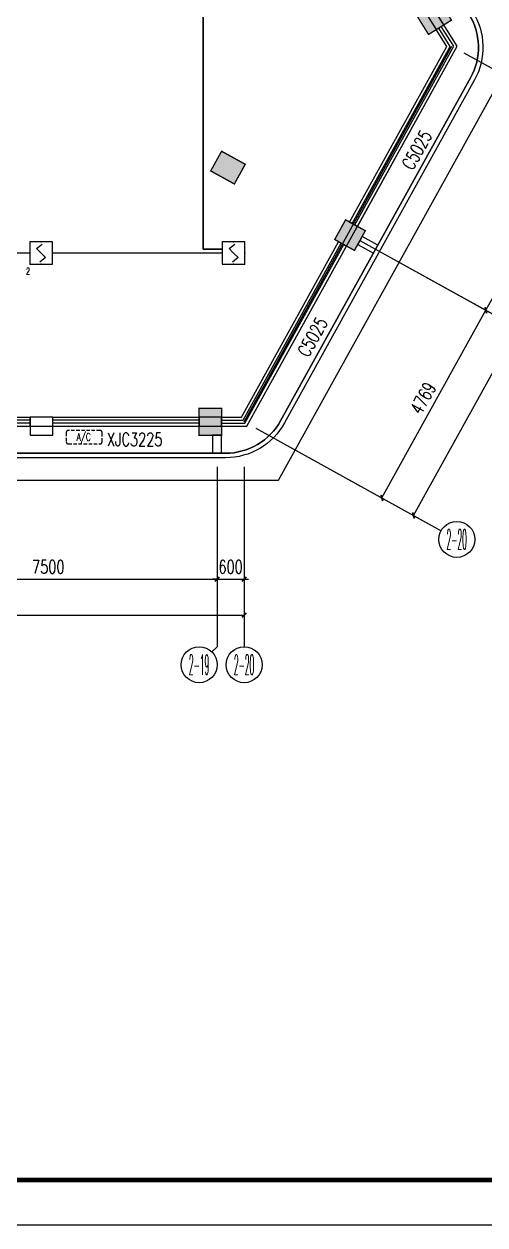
# Model space of a CAD drawing. Extents: x -9422388 to 15610651, y -1992469 to 953794.
# Drawn here: x -2915465 to -2905224, y -458212 to -431519 of the extents above; entities that cross this region are included whole.
import ezdxf
from ezdxf.enums import TextEntityAlignment as Align

# ---------------------------------------------------------------- set-up
doc = ezdxf.new("R2010")
doc.units = 0
doc.header["$LTSCALE"] = 1000
doc.linetypes.add('( Hidden )', pattern=[0.375, 0.25, -0.125])
doc.linetypes.add('DOTE', pattern=[2.42, 2, -0.2, 0.02, -0.2])
for name, color, linetype in [('A-FLOR-HVAC', 4, 'Continuous'), ('AXIS_TEXT', 7, 'Continuous'), ('C-KZ', 2, 'Continuous'), ('C-Z-HATCH', 253, 'Continuous'), ('EQUIP-消防', 3, 'Continuous'), ('PUB_TITLE', 4, 'Continuous'), ('WINDOW_TEXT', 7, 'Continuous'), ('WIRE-消防', 5, 'DOTE')]:
    doc.layers.add(name, color=color, linetype=linetype)
doc.styles.add('_TCH_AXIS', font='COMPLEX', dxfattribs={"bigfont": 'GBCBIG'})
doc.styles.add('_TCH_DIM', font='SIMPLEX', dxfattribs={"bigfont": 'GBCBIG'})
doc.styles.add('_TCH_DIM_T3', font='SIMPLEX', dxfattribs={"width": 0.705882, "bigfont": 'GBCBIG'})
doc.styles.add('_TCH_WINDOW', font='SIMPLEX', dxfattribs={"height": 3.5, "bigfont": 'GBCBIG'})
doc.styles.add('COMPLEX', font='COMPLEX')
doc.styles.get("Standard").update_dxf_attribs({"font": 'gbenor.shx', "bigfont": 'gbcbig.shx'})
doc.dimstyles.new('_TCH_ARCH&&100', dxfattribs={"dimtxt": 297.5, "dimasz": 100, "dimexe": 250, "dimexo": 300, "dimgap": 126.25, "dimtad": 1, "dimdec": 0, "dimzin": 0, "dimdsep": 46, "dimtxsty": '_TCH_DIM_T3', "dimblk": 'ARCHTICK', "dimcen": 0.09, "dimclrt": 7, "dimazin": 2, "dimtfac": 1, "dimtdec": 0, "dimtix": 1, "dimtmove": 2, "dimatfit": 3, "dimfxl": 0, "dimtolj": 1, "dimtzin": 0, "dimarcsym": 0})

# ---------------------------------------------------------------- blocks, each defined once
blk = doc.blocks.new('KTWJ1')
at = {"layer": 'A-FLOR-HVAC', "color": 0, "linetype": '( Hidden )', "ltscale": 0.3}
blk.add_lwpolyline([(152982, -14209, 0.414214), (153032, -14259), (153732, -14259, 0.414214), (153782, -14209), (153782, -14009, 0.414214), (153732, -13959), (153032, -13959, 0.414214), (152982, -14009)], format="xyb", close=True, dxfattribs=at)
at = {"layer": 'A-FLOR-HVAC', "color": 0, "style": '_TCH_WINDOW', "width": 0.705882}
blk.add_text('A/C', height=170, dxfattribs=at).set_placement((153214, -14188))
blk = doc.blocks.new('宿舍楼柱网1')
at = {"layer": 'C-Z-HATCH'}
h = blk.add_hatch(color=0, dxfattribs=at)
h.dxf.hatch_style = 1
h.paths.add_polyline_path([(659156, 146135), (659665, 146453), (659400, 146877), (658891, 146560)])
h = blk.add_hatch(color=0, dxfattribs=at)
h.dxf.hatch_style = 1
h.paths.add_polyline_path([(654841, 142811), (655083, 143249), (654558, 143539), (654316, 143102)])
h = blk.add_hatch(color=0, dxfattribs=at)
h.dxf.hatch_style = 1
h.paths.add_polyline_path([(657509, 141335), (657751, 141772), (657313, 142015), (657071, 141577)])
h = blk.add_hatch(color=0, dxfattribs=at)
h.dxf.hatch_style = 1
h.paths.add_polyline_path([(654058, 137826), (654558, 137826), (654558, 137226), (654058, 137226)])
at = {"layer": 'C-KZ', "color": 0, "const_width": 30}
for points in [[(659156, 146135), (659665, 146453), (659400, 146877), (658891, 146560), (659156, 146135)], [(654841, 142811), (655083, 143249), (654558, 143539), (654316, 143102), (654841, 142811)], [(657509, 141335), (657751, 141772), (657313, 142015), (657071, 141577), (657509, 141335)]]:
    blk.add_lwpolyline(points, dxfattribs=at)
blk.add_lwpolyline([(654058, 137826), (654558, 137826), (654558, 137226), (654058, 137226)], close=True, dxfattribs=at)
blk = doc.blocks.new('_ArchTick')
at = {"color": 0, "linetype": 'ByBlock', "const_width": 0.4}
blk.add_lwpolyline([(-0.5, -0.5), (0.5, 0.5)], dxfattribs=at)
blk = doc.blocks.new('*D2781')
at = {"color": 0, "lineweight": -2, "transparency": 16777216}
for p, q in [((1362230, -199693), (1362230, -202943)), ((1436250, -199693), (1436250, -202943)), ((1362230, -202693), (1436250, -202693))]:
    blk.add_line(p, q, dxfattribs=at)
at = {"layer": 'Defpoints', "color": 0, "transparency": 16777216}
for p in [(1362230, -199393), (1436250, -199393), (1436250, -202693)]:
    blk.add_point(p, dxfattribs=at)
at = {"color": 0, "lineweight": -2, "transparency": 16777216, "xscale": 100, "yscale": 100, "zscale": 100, "rotation": 180}
blk.add_blockref('_ArchTick', (1362230, -202693), dxfattribs=at)
at = {"color": 0, "lineweight": -2, "transparency": 16777216, "xscale": 100, "yscale": 100, "zscale": 100}
blk.add_blockref('_ArchTick', (1436250, -202693), dxfattribs=at)
at = {"color": 7, "transparency": 16777216, "insert": (1399240, -202418), "char_height": 297.5, "attachment_point": 5, "style": '_TCH_DIM_T3'}
blk.add_mtext('\\A1;74020', dxfattribs=at)
blk = doc.blocks.new('*D2795')
at = {"color": 0, "lineweight": -2, "transparency": 16777216}
for p, q in [((1428150, -199693), (1428150, -202143)), ((1435650, -199693), (1435650, -202143)), ((1428150, -201893), (1435650, -201893))]:
    blk.add_line(p, q, dxfattribs=at)
at = {"layer": 'Defpoints', "color": 0, "transparency": 16777216}
for p in [(1428150, -199393), (1435650, -199393), (1435650, -201893)]:
    blk.add_point(p, dxfattribs=at)
at = {"color": 0, "lineweight": -2, "transparency": 16777216, "xscale": 100, "yscale": 100, "zscale": 100, "rotation": 180}
blk.add_blockref('_ArchTick', (1428150, -201893), dxfattribs=at)
at = {"color": 0, "lineweight": -2, "transparency": 16777216, "xscale": 100, "yscale": 100, "zscale": 100}
blk.add_blockref('_ArchTick', (1435650, -201893), dxfattribs=at)
at = {"color": 7, "transparency": 16777216, "insert": (1431900, -201618), "char_height": 297.5, "attachment_point": 5, "style": '_TCH_DIM_T3'}
blk.add_mtext('\\A1;7500', dxfattribs=at)
blk = doc.blocks.new('*D2796')
at = {"color": 0, "lineweight": -2, "transparency": 16777216}
for p, q in [((1435650, -199693), (1435650, -202143)), ((1436250, -199693), (1436250, -202143)), ((1435650, -201893), (1435550, -201893)), ((1435650, -201893), (1436250, -201893)), ((1436250, -201893), (1436350, -201893))]:
    blk.add_line(p, q, dxfattribs=at)
at = {"layer": 'Defpoints', "color": 0, "transparency": 16777216}
for p in [(1435650, -199393), (1436250, -199393), (1436250, -201893)]:
    blk.add_point(p, dxfattribs=at)
at = {"color": 0, "lineweight": -2, "transparency": 16777216, "xscale": 100, "yscale": 100, "zscale": 100}
blk.add_blockref('_ArchTick', (1435650, -201893), dxfattribs=at)
at = {"color": 0, "lineweight": -2, "transparency": 16777216, "xscale": 100, "yscale": 100, "zscale": 100, "rotation": 180}
blk.add_blockref('_ArchTick', (1436250, -201893), dxfattribs=at)
at = {"color": 7, "transparency": 16777216, "insert": (1435950, -201618), "char_height": 297.5, "attachment_point": 5, "style": '_TCH_DIM_T3'}
blk.add_mtext('\\A1;600', dxfattribs=at)
blk = doc.blocks.new('*D2815')
at = {"color": 0, "lineweight": -2, "transparency": 16777216}
for p, q in [((1438821, -194365), (1441840, -196036)), ((1439312, -200087), (1441621, -195915)), ((1436512, -198538), (1439531, -200208))]:
    blk.add_line(p, q, dxfattribs=at)
at = {"layer": 'Defpoints', "color": 0, "transparency": 16777216}
for p in [(1438559, -194220), (1441621, -195915), (1436250, -198393)]:
    blk.add_point(p, dxfattribs=at)
at = {"color": 0, "lineweight": -2, "transparency": 16777216, "xscale": 100, "yscale": 100, "zscale": 100}
for p, rotation in [((1441621, -195915), 61.03914883823066), ((1439312, -200087), 241.0391488382307)]:
    blk.add_blockref('_ArchTick', p, dxfattribs=dict(at, rotation=rotation))
at = {"color": 7, "transparency": 16777216, "insert": (1440226, -197868), "char_height": 297.5, "attachment_point": 5, "rotation": 61.0391, "style": '_TCH_DIM_T3'}
blk.add_mtext('\\A1;4769', dxfattribs=at)
blk = doc.blocks.new('*D2816')
at = {"color": 0, "lineweight": -2, "transparency": 16777216}
for p, q in [((1441131, -190193), (1444149, -191863)), ((1441621, -195915), (1443931, -191742)), ((1438821, -194365), (1441840, -196036))]:
    blk.add_line(p, q, dxfattribs=at)
at = {"layer": 'Defpoints', "color": 0, "transparency": 16777216}
for p in [(1440868, -190047), (1443931, -191742), (1438559, -194220)]:
    blk.add_point(p, dxfattribs=at)
at = {"color": 0, "lineweight": -2, "transparency": 16777216, "xscale": 100, "yscale": 100, "zscale": 100}
for p, rotation in [((1443931, -191742), 61.03914883823244), ((1441621, -195915), 241.0391488382324)]:
    blk.add_blockref('_ArchTick', p, dxfattribs=dict(at, rotation=rotation))
at = {"color": 7, "transparency": 16777216, "insert": (1442535, -193695), "char_height": 297.5, "attachment_point": 5, "rotation": 61.0391, "style": '_TCH_DIM_T3'}
blk.add_mtext('\\A1;4769', dxfattribs=at)
blk = doc.blocks.new('*D2817')
at = {"color": 0, "lineweight": -2, "transparency": 16777216}
for p, q in [((1441131, -190193), (1444849, -192250)), ((1440012, -200475), (1444631, -192129)), ((1436512, -198538), (1440231, -200596))]:
    blk.add_line(p, q, dxfattribs=at)
at = {"layer": 'Defpoints', "color": 0, "transparency": 16777216}
for p in [(1440868, -190047), (1444631, -192129), (1436250, -198393)]:
    blk.add_point(p, dxfattribs=at)
at = {"color": 0, "lineweight": -2, "transparency": 16777216, "xscale": 100, "yscale": 100, "zscale": 100}
for p, rotation in [((1444631, -192129), 61.0391488381117), ((1440012, -200475), 241.0391488381117)]:
    blk.add_blockref('_ArchTick', p, dxfattribs=dict(at, rotation=rotation))
at = {"color": 7, "transparency": 16777216, "insert": (1442081, -196169), "char_height": 297.5, "attachment_point": 5, "rotation": 61.0391, "style": '_TCH_DIM_T3'}
blk.add_mtext('\\A1;9538', dxfattribs=at)
blk = doc.blocks.new('_AXISO')
at = {"color": 0}
blk.add_circle((0, 0), 0.5, dxfattribs=at)
at = {"layer": 'AXIS_TEXT', "color": 0, "style": 'COMPLEX', "width": 1.041667}
blk.add_attdef('A', text='', height=0.56, dxfattribs=at).set_placement((-0.25, -0.28), (0.25, -0.28), align=Align.FIT)
blk = doc.blocks.new('$TCHSYS$WIN2D')
at = {"color": 0}
for p, q in [((-0.5, 0.5), (0.5, 0.5)), ((-0.5, 0.5), (-0.5, -0.5)), ((0.5, 0.5), (0.5, -0.5)), ((0.5, 0.1667), (-0.5, 0.1667)), ((0.5, -0.1667), (-0.5, -0.1667)), ((-0.5, -0.5), (0.5, -0.5))]:
    blk.add_line(p, q, dxfattribs=at)
blk = doc.blocks.new('$Equip$00002649')
for p, q in [((-0.5, 0.5), (-0.5, -0.5)), ((0.5, 0.5), (-0.5, 0.5)), ((-0.2, 0.2), (0.05, 0.4)), ((0, 0), (-0.2, 0.2)), ((0, 0), (0.2, -0.2)), ((0.5, -0.5), (0.5, 0.5)), ((-0.5, -0.5), (0.5, -0.5)), ((0.2, -0.2), (-0.05, -0.4))]:
    blk.add_line(p, q)
at = {"const_width": 0.04}
blk.add_lwpolyline([(-0.5, 0.5), (0.5, 0.5), (0.5, -0.5), (-0.5, -0.5), (-0.5, 0.5), (0.5, 0.5)], dxfattribs=at)
for p in [(-0.5, 0), (0, 0.5), (0.5, 0), (0, -0.5)]:
    blk.add_point(p)
at = {"color": 7, "flags": 1}
for tag, height, p in [('A', 0.00002, (0, 0)), ('B', 0.4, (0.762, -0.208))]:
    blk.add_attdef(tag, text='', height=height, dxfattribs=at).set_placement(p, align=Align.MIDDLE_CENTER)
blk = doc.blocks.new('76867')
at = {"color": 8}
for p, q in [((1440252.4, -189253.1), (1440518.3, -189677.3)), ((1440687.8, -189571.1), (1440421.9, -189146.9)), ((1440518.3, -189677.3), (1440687.8, -189571.1)), ((1440752.2, -190050.5), (1440518.3, -189677.3)), ((1440829.5, -190048.4), (1440574.8, -189641.9)), ((1440906.9, -190046.3), (1440631.3, -189606.5)), ((1440984.3, -190044.2), (1440687.8, -189571.1)), ((1438592.6, -193952.8), (1440752.2, -190050.5)), ((1438650.9, -193985.1), (1440829.5, -190048.4)), ((1438709.2, -194017.3), (1440906.9, -190046.3)), ((1438767.6, -194049.6), (1440984.3, -190044.2)), ((1438592.6, -193952.8), (1438767.6, -194049.6)), ((1436190.9, -198292.6), (1438350.5, -194390.3)), ((1436230.2, -198359.2), (1438408.8, -194422.5)), ((1436269.5, -198425.9), (1438467.1, -194454.8)), ((1436308.8, -198492.6), (1438525.5, -194487.1)), ((1438350.5, -194390.3), (1438525.5, -194487.1)), ((1439437.7, -194706.2), (1442933.8, -196641)), ((1431999.8, -198292.6), (1431499.8, -198292.6)), ((1431499.8, -198292.6), (1431499.8, -198692.6)), ((1431999.8, -198692.6), (1431999.8, -198292.6)), ((1435749.8, -198292.6), (1435249.8, -198292.6)), ((1435249.8, -198292.6), (1435249.8, -198492.6)), ((1435749.8, -198492.6), (1435749.8, -198292.6)), ((1435749.8, -198292.6), (1436190.9, -198292.6)), ((1435249.8, -198492.6), (1435749.8, -198492.6)), ((1435749.8, -198359.2), (1436230.2, -198359.2)), ((1435749.8, -198425.9), (1436269.5, -198425.9)), ((1435749.8, -198492.6), (1436308.8, -198492.6)), ((1431499.8, -198692.6), (1431999.8, -198692.6)), ((1437128.5, -198878.9), (1440624.6, -200813.6)), ((1435649.8, -199392.6), (1435649.8, -203392.6)), ((1436249.8, -199392.6), (1436249.8, -203392.6)), ((1435532.7, -203509.7), (1435649.8, -203392.6))]:
    blk.add_line(p, q, dxfattribs=at)
for points in [[(1362129.8, -198492.6), (1362129.8, -199692.6), (1437016.2, -199692.6), (1442376.7, -190006.3), (1428055.4, -167156.9), (1427208.2, -167688.1, -0.4142136), (1427897.4, -167846.3), (1441326.9, -189272.8, -0.2728148), (1441368.4, -190795.7), (1437149.6, -198418.9, -0.2728148), (1435837.2, -199192.6), (1362829.8, -199192.6, -0.4142136), (1362129.8, -198492.6)], [(1426392.5, -168199.4), (1427208.2, -167688.1, -0.4142136), (1427897.4, -167846.3), (1441326.9, -189272.8, -0.2728148), (1441368.4, -190795.7), (1437149.6, -198418.9, -0.2728148), (1435837.2, -199192.6), (1412849.8, -199192.6)], [(1426445.6, -168284.1), (1427261.3, -167772.9, -0.4142136), (1427812.6, -167899.4), (1441242.2, -189325.9, -0.2728148), (1441280.9, -190747.3), (1437062.1, -198370.5, -0.2728148), (1435837.2, -199092.6), (1412849.8, -199092.6)], [(1412849.8, -199092.6), (1435837.2, -199092.6, 0.2728148), (1437062.1, -198370.5), (1441280.9, -190747.3, 0.2728148), (1441242.2, -189325.9), (1427812.6, -167899.4, 0.4142136), (1427261.3, -167772.9), (1426341, -168349.7)]]:
    blk.add_lwpolyline(points, format="xyb", dxfattribs=at)
for points in [[(1369329.8, -198492.6), (1436308.8, -198492.6), (1440984.3, -190044.2), (1427038.8, -167794.6), (1420599.1, -171830.5), (1430951.3, -188347.3), (1429542.7, -190892.6), (1376629.8, -190892.6), (1376629.8, -188792.6), (1369329.8, -188792.6)], [(1439123.1, -194646.4), (1439219.9, -194471.4), (1438869.9, -194277.7), (1438773.1, -194452.7)], [(1435549.8, -199092.6), (1435749.8, -199092.6), (1435749.8, -198692.6), (1435549.8, -198692.6)]]:
    blk.add_lwpolyline(points, close=True, dxfattribs=at)
blk.add_lwpolyline([(1436249.8, -198392.6), (1440868.2, -190047.3)], dxfattribs=at)
for name, p in [('宿舍楼柱网1', (781191.9, -335918.9)), ('KTWJ1', (1279315.1, -184626.5))]:
    blk.add_blockref(name, p, dxfattribs=at)
ref = blk.add_blockref('$TCHSYS$WIN2D', (1429949.8, -198392.6), dxfattribs=dict(at, xscale=3100, yscale=-200, zscale=200, rotation=359.9999999999917))
ref.add_attrib('A', 'C3125', (1429065, -198910.9), dxfattribs={"layer": 'WINDOW_TEXT', "color": 8, "height": 297.5, "style": '_TCH_WINDOW', "width": 0.705882})
ref = blk.add_blockref('$TCHSYS$WIN2D', (1433624.8, -198392.6), dxfattribs=dict(at, xscale=3250, yscale=-200, zscale=200, rotation=2.668042644529398e-11))
ref.add_attrib('A', 'XJC3225', (1433202, -198933.7), dxfattribs={"layer": 'WINDOW_TEXT', "color": 8, "height": 297.5, "style": '_TCH_WINDOW', "width": 0.705882})
ref = blk.add_blockref('_AXISO', (1440974.5, -201007.3), dxfattribs=dict(at, xscale=800, yscale=800, zscale=800))
ref.add_attrib('A', '2-20', dxfattribs={"layer": 'AXIS_TEXT', "color": 8, "height": 452.55, "style": '_TCH_AXIS', "width": 0.2625}).set_placement((1440748.3, -201233.6), (1441200.8, -201233.6), align=Align.FIT)
ref = blk.add_blockref('_AXISO', (1435249.8, -203792.6), dxfattribs=dict(at, xscale=800, yscale=800, zscale=800))
ref.add_attrib('A', '2-19', dxfattribs={"layer": 'AXIS_TEXT', "color": 8, "height": 452.55, "style": '_TCH_AXIS', "width": 0.28}).set_placement((1435023.5, -204018.8), (1435476.1, -204018.8), align=Align.FIT)
ref = blk.add_blockref('_AXISO', (1436249.8, -203792.6), dxfattribs=dict(at, xscale=800, yscale=800, zscale=800))
ref.add_attrib('A', '2-20', dxfattribs={"layer": 'AXIS_TEXT', "color": 8, "height": 452.55, "style": '_TCH_AXIS', "width": 0.2625}).set_placement((1436023.5, -204018.8), (1436476.1, -204018.8), align=Align.FIT)
at = {"color": 8, "style": '_TCH_DIM', "width": 0.705882}
for p in [(1439997.3, -192820), (1437680.2, -196977.7)]:
    blk.add_text('C5025', height=297.5, rotation=60.87974, dxfattribs=at).set_placement(p)
blk.add_text('2', height=148.8, dxfattribs=at).set_placement((1431404.3, -195119.7))
at = {"color": 8}
for p1, p2, distance, picture, middle in [((1436249.8, -198392.6), (1440868.2, -190047.3), -4300, '*D2817', (1442080.7, -196168.9)), ((1438559, -194219.9), (1440868.2, -190047.3), -3500, '*D2816', (1442535.3, -193695.2)), ((1436249.8, -198392.6), (1438559, -194219.9), -3500, '*D2815', (1440226.1, -197867.8)), ((1362229.8, -199392.6), (1436249.8, -199392.6), -3300, '*D2781', (1399239.8, -202417.6)), ((1428149.8, -199392.6), (1435649.8, -199392.6), -2500, '*D2795', (1431899.8, -201617.6)), ((1435649.8, -199392.6), (1436249.8, -199392.6), -2500, '*D2796', (1435949.8, -201617.6))]:
    dim = blk.add_aligned_dim(p1=p1, p2=p2, distance=distance, dimstyle='_TCH_ARCH&&100', dxfattribs=at)
    dim.commit()
    dim.dimension.update_dxf_attribs({"geometry": picture, "text_midpoint": middle})

msp = doc.modelspace()

# ---------------------------------------------------------------- linework, layer by layer
at = {"layer": 'PUB_TITLE'}
msp.add_lwpolyline([(-2997074.25692, -458212.1496), (-2891974.25692, -458212.1496), (-2891974.25692, -398812.1496), (-2997074.25692, -398812.1496)], close=True, dxfattribs=at)
at = {"layer": 'PUB_TITLE', "const_width": 100}
msp.add_lwpolyline([(-2994574.25692, -457212.1496), (-2892974.25692, -457212.1496), (-2892974.25692, -399812.1496), (-2994574.25692, -399812.1496)], close=True, dxfattribs=at)
at = {"layer": 'WIRE-消防', "linetype": 'DOTE', "const_width": 35}
for points in [[(-2911486.63688, -436525.6818), (-2911486.63688, -430724.1412)], [(-2919111.91427, -436609.35089), (-2915336.00526, -436609.35089)], [(-2914836.00526, -436609.35089), (-2911060.09625, -436609.35089)], [(-2911486.63688, -436525.6818), (-2911060.09625, -436525.6818)]]:
    msp.add_lwpolyline(points, dxfattribs=at)

# ---------------------------------------------------------------- block references
msp.add_blockref('76867', (-4346825.59257, -241966.77728))
at = {"layer": 'EQUIP-消防', "xscale": 500, "yscale": 500, "zscale": 500}
for p in [(-2915086.00526, -436609.35089), (-2910810.09625, -436609.35089)]:
    msp.add_blockref('$Equip$00002649', p, dxfattribs=at)

doc.saveas('drawing.dxf')
